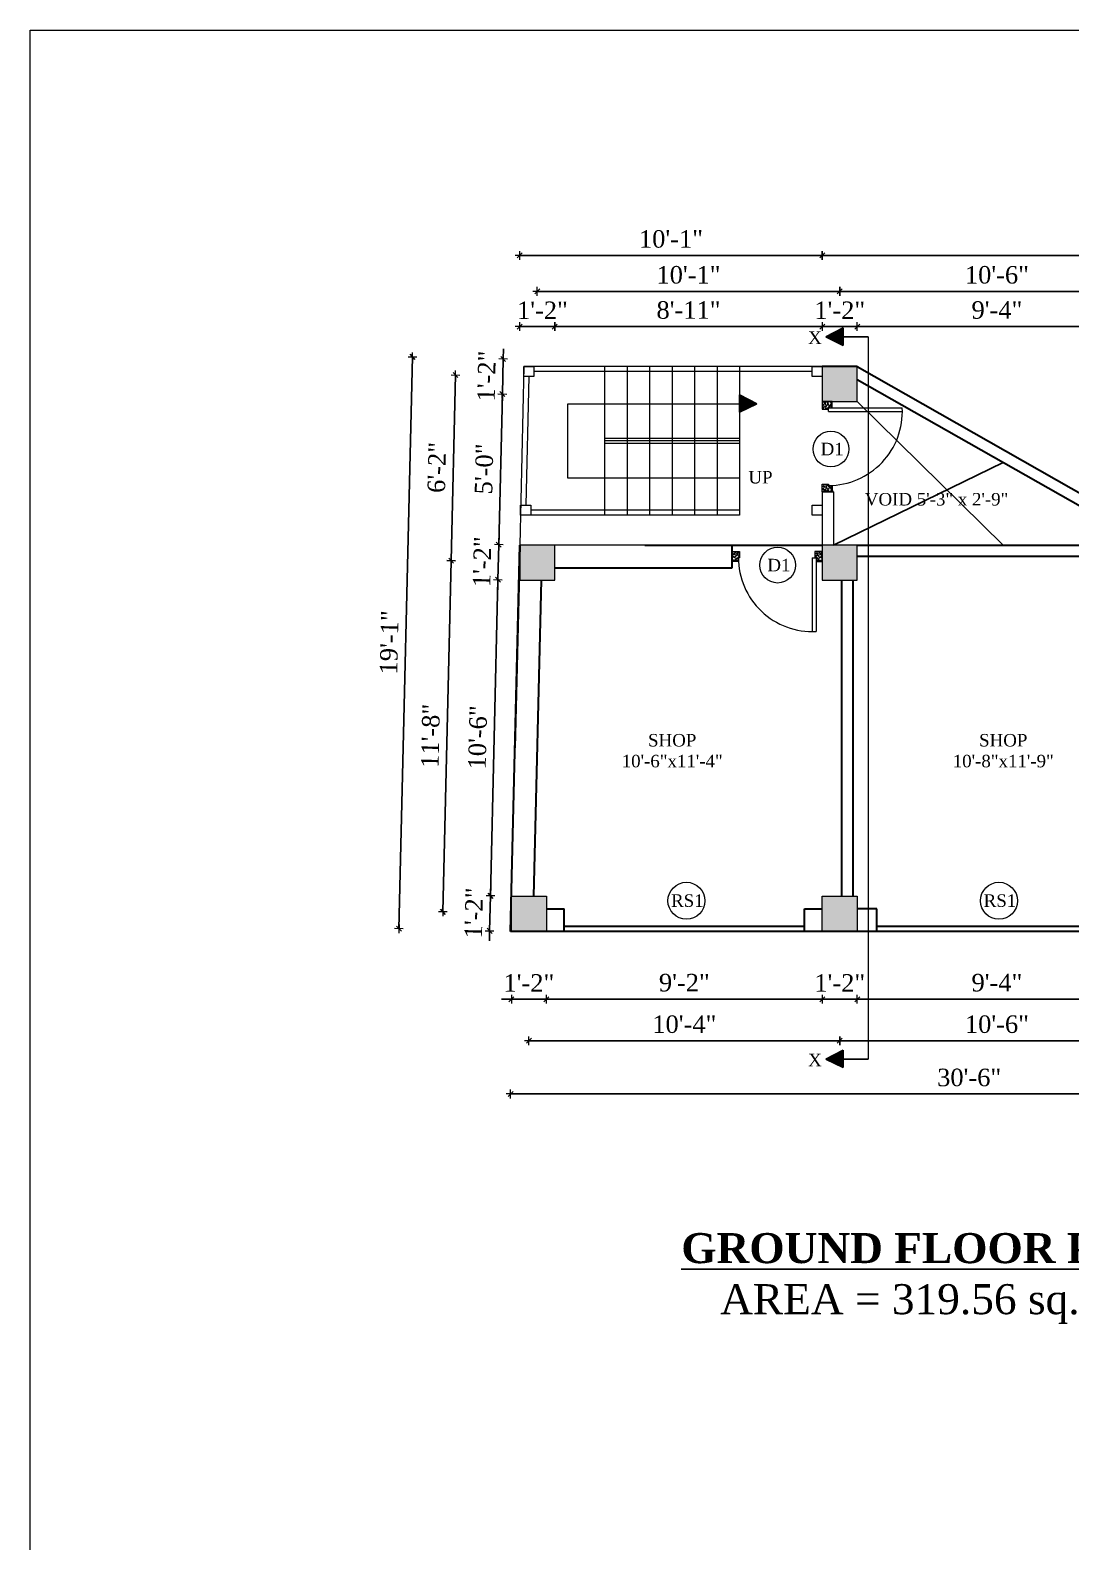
# Model space of a CAD drawing. Header units: inches. Extents: x 151827 to 158466, y -33102 to -26532.
# Drawn here: x 155381 to 155797, y -27136 to -26532 of the extents above; entities that cross this region are included whole.
import ezdxf

# ---------------------------------------------------------------- set-up
doc = ezdxf.new("R2010")
doc.units = ezdxf.units.IN
doc.header["$LTSCALE"] = 5
doc.header["$MEASUREMENT"] = 0
for name, color, linetype, lineweight in [('A-WALL', 7, 'Continuous', 9), ('Dimension', 7, 'Continuous', 18), ('DOOR', 62, 'Continuous', 0), ('ele1', 21, 'Continuous', 20)]:
    doc.layers.add(name, color=color, linetype=linetype, lineweight=lineweight)
doc.layers.add('dim line', color=7, linetype='Continuous', lineweight=15, true_color=0xfab2b2)
doc.layers.add('TEXT', color=6, linetype='Continuous')
doc.layers.add('WALL', color=7, linetype='Continuous')
doc.styles.add('ordinary', font='times.ttf')
doc.dimstyles.new('Copy of 96', dxfattribs={"dimtxt": 7, "dimasz": 4, "dimexe": 0.5, "dimexo": 0.5, "dimgap": 3, "dimtad": 1, "dimdec": 1, "dimzin": 11, "dimdsep": 46, "dimlunit": 4, "dimtxsty": 'ordinary', "dimblk": 'OBLIQUE', "dimcen": 0.09, "dimse1": 1, "dimse2": 1, "dimclrt": 6, "dimazin": 0, "dimtfac": 1, "dimtdec": 1, "dimtix": 1, "dimtmove": 2, "dimatfit": 3, "dimldrblk": 'leader', "dimfxl": 0.5, "dimfxlon": 1, "dimtolj": 1, "dimtzin": 0, "dimarcsym": 0})

# ---------------------------------------------------------------- blocks, each defined once
blk = doc.blocks.new('A$C27B36B59')
at = {"layer": 'DOOR'}
for p, q in [((0, 4), (0, 0)), ((2.5, 4), (0, 4)), ((0, 0), (3, 0)), ((2.5, 2.5), (2.5, 4)), ((3, 2.5), (2.5, 2.5)), ((3, 0), (3, 2.5))]:
    blk.add_line(p, q, dxfattribs=at)
for centre, radius, start, end in [((-1.4, -0.54), 4.75, 22.14107, 72.83803), ((1.34, 2.09), 1.64, 45.13802, 144.89476), ((2.21, 0.3), 2.49, 83.31492, 152.65798), ((0.13, 0.37), 2.05, 349.48753, 93.68048), ((1.96, -0.47), 2.01, 58.74475, 166.49498), ((-0.06, 0.32), 1.13, 343.54197, 86.94698), ((2.08, -0.4), 1.17, 38.28162, 160.15192)]:
    blk.add_arc(centre, radius, start, end, dxfattribs=at)
blk = doc.blocks.new('D2')
at = {"layer": 'DOOR'}
for p, q in [((74473.95, 24047.59), (74473.95, 24018.09)), ((74473.95, 24047.59), (74475.45, 24047.59)), ((74475.45, 24047.59), (74475.45, 24018.13))]:
    blk.add_line(p, q, dxfattribs=at)
blk.add_arc((74473.95, 24047.59), 29.5, 180, 272.9146, dxfattribs=at)
at = {"layer": 'DOOR', "xscale": -1, "rotation": 180}
blk.add_blockref('A$C27B36B59', (74441.95, 24050.09), dxfattribs=at)
at = {"layer": 'DOOR', "rotation": 180}
blk.add_blockref('A$C27B36B59', (74477.95, 24050.09), dxfattribs=at)
blk = doc.blocks.new('oblique')
at = {"color": 0, "lineweight": -2}
blk.add_line((0.25, 0.25), (-0.25, -0.25), dxfattribs=at)
at = {"layer": 'dim line', "lineweight": 9}
for p, q in [((-0.4375, 0), (0.4375, 0)), ((0, 0.4375), (0, -0.4375))]:
    blk.add_line(p, q, dxfattribs=at)
blk = doc.blocks.new('*D1017')
at = {"layer": 'A-WALL', "color": 0, "lineweight": -2, "ltscale": 50, "transparency": 16777216}
for p, q in [((155573.17, -26918.9), (155569.17, -26918.9)), ((155573.17, -26918.9), (155587.17, -26918.9)), ((155587.17, -26918.9), (155591.17, -26918.9))]:
    blk.add_line(p, q, dxfattribs=at)
at = {"layer": 'Defpoints', "color": 0, "ltscale": 50, "transparency": 16777216}
for p in [(155573.17, -26891.8), (155587.17, -26891.8), (155587.17, -26918.9)]:
    blk.add_point(p, dxfattribs=at)
at = {"layer": 'A-WALL', "color": 0, "lineweight": -2, "ltscale": 50, "transparency": 16777216, "xscale": 4, "yscale": 4, "zscale": 4}
blk.add_blockref('oblique', (155573.17, -26918.9), dxfattribs=at)
at = {"layer": 'A-WALL', "color": 0, "lineweight": -2, "ltscale": 50, "transparency": 16777216, "xscale": 4, "yscale": 4, "zscale": 4, "rotation": 180}
blk.add_blockref('oblique', (155587.17, -26918.9), dxfattribs=at)
at = {"layer": 'A-WALL', "color": 6, "ltscale": 50, "transparency": 16777216, "insert": (155580.17, -26912.4), "char_height": 7, "attachment_point": 5, "style": 'ordinary'}
blk.add_mtext('\\A1;1\'-2"', dxfattribs=at)
blk = doc.blocks.new('_OBLIQUE')
at = {"color": 0, "linetype": 'ByBlock'}
blk.add_line((-0.5, -0.5), (0.5, 0.5), dxfattribs=at)
blk = doc.blocks.new('leader')
at = {"layer": 'Dimension'}
for p, q in [((0, -4.33), (0, 4.33)), ((-4.42, 0), (4.42, 0))]:
    blk.add_line(p, q, dxfattribs=at)
blk = doc.blocks.new('*D1018')
at = {"layer": 'A-WALL', "color": 0, "lineweight": -2, "ltscale": 5, "transparency": 16777216}
blk.add_line((155587.17, -26918.9), (155697.38, -26918.9), dxfattribs=at)
at = {"layer": 'Defpoints', "color": 0, "ltscale": 5, "transparency": 16777216}
for p in [(155587.17, -26891.8), (155697.38, -26891.8), (155697.38, -26918.9)]:
    blk.add_point(p, dxfattribs=at)
at = {"layer": 'A-WALL', "color": 0, "lineweight": -2, "ltscale": 5, "transparency": 16777216, "xscale": 4, "yscale": 4, "zscale": 4, "rotation": 180}
blk.add_blockref('oblique', (155587.17, -26918.9), dxfattribs=at)
at = {"layer": 'A-WALL', "color": 0, "lineweight": -2, "ltscale": 5, "transparency": 16777216, "xscale": 4, "yscale": 4, "zscale": 4}
blk.add_blockref('oblique', (155697.38, -26918.9), dxfattribs=at)
at = {"layer": 'A-WALL', "color": 6, "ltscale": 5, "transparency": 16777216, "insert": (155642.28, -26912.33), "char_height": 7, "attachment_point": 5, "style": 'ordinary'}
blk.add_mtext('\\A1;9\'-2"', dxfattribs=at)
blk = doc.blocks.new('*D1019')
at = {"layer": 'A-WALL', "color": 0, "lineweight": -2, "ltscale": 5, "transparency": 16777216}
for p, q in [((155697.38, -26918.9), (155693.38, -26918.9)), ((155697.38, -26918.9), (155711.38, -26918.9)), ((155711.38, -26918.9), (155715.38, -26918.9))]:
    blk.add_line(p, q, dxfattribs=at)
at = {"layer": 'Defpoints', "color": 0, "ltscale": 5, "transparency": 16777216}
for p in [(155697.38, -26891.8), (155711.38, -26891.8), (155711.38, -26918.9)]:
    blk.add_point(p, dxfattribs=at)
at = {"layer": 'A-WALL', "color": 0, "lineweight": -2, "ltscale": 5, "transparency": 16777216, "xscale": 4, "yscale": 4, "zscale": 4}
blk.add_blockref('oblique', (155697.38, -26918.9), dxfattribs=at)
at = {"layer": 'A-WALL', "color": 0, "lineweight": -2, "ltscale": 5, "transparency": 16777216, "xscale": 4, "yscale": 4, "zscale": 4, "rotation": 180}
blk.add_blockref('oblique', (155711.38, -26918.9), dxfattribs=at)
at = {"layer": 'A-WALL', "color": 6, "ltscale": 5, "transparency": 16777216, "insert": (155704.38, -26912.4), "char_height": 7, "attachment_point": 5, "style": 'ordinary'}
blk.add_mtext('\\A1;1\'-2"', dxfattribs=at)
blk = doc.blocks.new('*D1020')
at = {"layer": 'A-WALL', "color": 0, "lineweight": -2, "ltscale": 5, "transparency": 16777216}
blk.add_line((155711.38, -26918.9), (155822.95, -26918.9), dxfattribs=at)
at = {"layer": 'Defpoints', "color": 0, "ltscale": 5, "transparency": 16777216}
for p in [(155711.38, -26891.8), (155822.95, -26891.8), (155822.95, -26918.9)]:
    blk.add_point(p, dxfattribs=at)
at = {"layer": 'A-WALL', "color": 0, "lineweight": -2, "ltscale": 5, "transparency": 16777216, "xscale": 4, "yscale": 4, "zscale": 4, "rotation": 180}
blk.add_blockref('oblique', (155711.38, -26918.9), dxfattribs=at)
at = {"layer": 'A-WALL', "color": 0, "lineweight": -2, "ltscale": 5, "transparency": 16777216, "xscale": 4, "yscale": 4, "zscale": 4}
blk.add_blockref('oblique', (155822.95, -26918.9), dxfattribs=at)
at = {"layer": 'A-WALL', "color": 6, "ltscale": 5, "transparency": 16777216, "insert": (155767.17, -26912.33), "char_height": 7, "attachment_point": 5, "style": 'ordinary'}
blk.add_mtext('\\A1;9\'-4"', dxfattribs=at)
blk = doc.blocks.new('*D1024')
at = {"layer": 'A-WALL', "color": 0, "lineweight": -2, "ltscale": 5, "transparency": 16777216}
blk.add_line((155580.17, -26935.49), (155704.38, -26935.49), dxfattribs=at)
at = {"layer": 'Defpoints', "color": 0, "ltscale": 5, "transparency": 16777216}
for p in [(155580.17, -26884.8), (155704.38, -26884.8), (155704.38, -26935.49)]:
    blk.add_point(p, dxfattribs=at)
at = {"layer": 'A-WALL', "color": 0, "lineweight": -2, "ltscale": 5, "transparency": 16777216, "xscale": 4, "yscale": 4, "zscale": 4, "rotation": 180}
blk.add_blockref('oblique', (155580.17, -26935.49), dxfattribs=at)
at = {"layer": 'A-WALL', "color": 0, "lineweight": -2, "ltscale": 5, "transparency": 16777216, "xscale": 4, "yscale": 4, "zscale": 4}
blk.add_blockref('oblique', (155704.38, -26935.49), dxfattribs=at)
at = {"layer": 'A-WALL', "color": 6, "ltscale": 5, "transparency": 16777216, "insert": (155642.28, -26928.93), "char_height": 7, "attachment_point": 5, "style": 'ordinary'}
blk.add_mtext('\\A1;10\'-4"', dxfattribs=at)
blk = doc.blocks.new('*D944')
at = {"layer": 'A-WALL', "color": 0, "lineweight": -2, "ltscale": 5, "transparency": 16777216}
blk.add_line((155704.38, -26935.49), (155829.95, -26935.49), dxfattribs=at)
at = {"layer": 'Defpoints', "color": 0, "ltscale": 5, "transparency": 16777216}
for p in [(155704.38, -26884.8), (155829.95, -26884.8), (155829.95, -26935.49)]:
    blk.add_point(p, dxfattribs=at)
at = {"layer": 'A-WALL', "color": 0, "lineweight": -2, "ltscale": 5, "transparency": 16777216, "xscale": 4, "yscale": 4, "zscale": 4, "rotation": 180}
blk.add_blockref('oblique', (155704.38, -26935.49), dxfattribs=at)
at = {"layer": 'A-WALL', "color": 0, "lineweight": -2, "ltscale": 5, "transparency": 16777216, "xscale": 4, "yscale": 4, "zscale": 4}
blk.add_blockref('oblique', (155829.95, -26935.49), dxfattribs=at)
at = {"layer": 'A-WALL', "color": 6, "ltscale": 5, "transparency": 16777216, "insert": (155767.17, -26928.93), "char_height": 7, "attachment_point": 5, "style": 'ordinary'}
blk.add_mtext('\\A1;10\'-6"', dxfattribs=at)
blk = doc.blocks.new('*D1027')
at = {"layer": 'A-WALL', "color": 0, "lineweight": -2, "ltscale": 5, "transparency": 16777216}
blk.add_line((155939.31, -26956.77), (155572.84, -26956.77), dxfattribs=at)
at = {"layer": 'Defpoints', "color": 0, "ltscale": 5, "transparency": 16777216}
for p in [(155572.84, -26891.8), (155939.31, -26891.8), (155572.84, -26956.77)]:
    blk.add_point(p, dxfattribs=at)
at = {"layer": 'A-WALL', "color": 0, "lineweight": -2, "ltscale": 5, "transparency": 16777216, "xscale": 4, "yscale": 4, "zscale": 4, "rotation": 180}
blk.add_blockref('oblique', (155572.84, -26956.77), dxfattribs=at)
at = {"layer": 'A-WALL', "color": 0, "lineweight": -2, "ltscale": 5, "transparency": 16777216, "xscale": 4, "yscale": 4, "zscale": 4}
blk.add_blockref('oblique', (155939.31, -26956.77), dxfattribs=at)
at = {"layer": 'A-WALL', "color": 6, "ltscale": 5, "transparency": 16777216, "insert": (155756.08, -26950.21), "char_height": 7, "attachment_point": 5, "style": 'ordinary'}
blk.add_mtext('\\A1;30\'-6"', dxfattribs=at)
blk = doc.blocks.new('*D1033')
at = {"layer": 'A-WALL', "color": 0, "lineweight": -2, "ltscale": 5, "transparency": 16777216}
blk.add_line((156001.83, -26737.52), (156001.83, -26680.14), dxfattribs=at)
at = {"layer": 'Defpoints', "color": 0, "ltscale": 5, "transparency": 16777216}
for p in [(155711.38, -26680.14), (156001.83, -26680.14), (155836.95, -26737.52)]:
    blk.add_point(p, dxfattribs=at)
at = {"layer": 'A-WALL', "color": 0, "lineweight": -2, "ltscale": 5, "transparency": 16777216, "xscale": 4, "yscale": 4, "zscale": 4}
for p, rotation in [((156001.83, -26680.14), 90), ((156001.83, -26737.52), 270)]:
    blk.add_blockref('oblique', p, dxfattribs=dict(at, rotation=rotation))
at = {"layer": 'A-WALL', "color": 6, "ltscale": 5, "transparency": 16777216, "insert": (155995.26, -26708.83), "char_height": 7, "attachment_point": 5, "rotation": 90, "style": 'ordinary'}
blk.add_mtext('\\A1;4\'-9"', dxfattribs=at)
blk = doc.blocks.new('*D1034')
at = {"layer": 'A-WALL', "color": 0, "lineweight": -2, "ltscale": 5, "transparency": 16777216}
for p, q in [((156001.83, -26666.14), (156001.83, -26662.14)), ((156001.83, -26680.14), (156001.83, -26666.14)), ((156001.83, -26680.14), (156001.83, -26684.14))]:
    blk.add_line(p, q, dxfattribs=at)
at = {"layer": 'Defpoints', "color": 0, "ltscale": 5, "transparency": 16777216}
for p in [(155711.38, -26666.14), (156001.83, -26666.14), (155711.38, -26680.14)]:
    blk.add_point(p, dxfattribs=at)
at = {"layer": 'A-WALL', "color": 0, "lineweight": -2, "ltscale": 5, "transparency": 16777216, "xscale": 4, "yscale": 4, "zscale": 4}
for p, rotation in [((156001.83, -26666.14), 270), ((156001.83, -26680.14), 90)]:
    blk.add_blockref('oblique', p, dxfattribs=dict(at, rotation=rotation))
at = {"layer": 'A-WALL', "color": 6, "ltscale": 5, "transparency": 16777216, "insert": (155995.33, -26673.14), "char_height": 7, "attachment_point": 5, "rotation": 90, "style": 'ordinary'}
blk.add_mtext('\\A1;1\'-2"', dxfattribs=at)
blk = doc.blocks.new('*D1036')
at = {"layer": 'A-WALL', "color": 0, "lineweight": -2, "ltscale": 5, "transparency": 16777216}
blk.add_line((156016.78, -26744.52), (156016.78, -26673.14), dxfattribs=at)
at = {"layer": 'Defpoints', "color": 0, "ltscale": 5, "transparency": 16777216}
for p in [(155704.38, -26673.14), (156016.78, -26673.14), (155829.95, -26744.52)]:
    blk.add_point(p, dxfattribs=at)
at = {"layer": 'A-WALL', "color": 0, "lineweight": -2, "ltscale": 5, "transparency": 16777216, "xscale": 4, "yscale": 4, "zscale": 4}
for p, rotation in [((156016.78, -26673.14), 90), ((156016.78, -26744.52), 270)]:
    blk.add_blockref('oblique', p, dxfattribs=dict(at, rotation=rotation))
at = {"layer": 'A-WALL', "color": 6, "ltscale": 5, "transparency": 16777216, "insert": (156010.22, -26708.83), "char_height": 7, "attachment_point": 5, "rotation": 90, "style": 'ordinary'}
blk.add_mtext('\\A1;5\'-11"', dxfattribs=at)
blk = doc.blocks.new('*D1037')
at = {"layer": 'A-WALL', "color": 0, "lineweight": -2, "ltscale": 50, "transparency": 16777216}
blk.add_line((155576.5, -26650.16), (155590.5, -26650.16), dxfattribs=at)
at = {"layer": 'Defpoints', "color": 0, "ltscale": 50, "transparency": 16777216}
for p in [(155590.5, -26650.16), (155576.5, -26737.52), (155590.5, -26737.52)]:
    blk.add_point(p, dxfattribs=at)
at = {"layer": 'A-WALL', "color": 0, "lineweight": -2, "ltscale": 50, "transparency": 16777216, "xscale": 4, "yscale": 4, "zscale": 4, "rotation": 180}
blk.add_blockref('oblique', (155576.5, -26650.16), dxfattribs=at)
at = {"layer": 'A-WALL', "color": 0, "lineweight": -2, "ltscale": 50, "transparency": 16777216, "xscale": 4, "yscale": 4, "zscale": 4}
blk.add_blockref('oblique', (155590.5, -26650.16), dxfattribs=at)
at = {"layer": 'A-WALL', "color": 6, "ltscale": 50, "transparency": 16777216, "insert": (155585.58, -26643.66), "char_height": 7, "attachment_point": 5, "style": 'ordinary'}
blk.add_mtext('\\A1;1\'-2"', dxfattribs=at)
blk = doc.blocks.new('*D1038')
at = {"layer": 'A-WALL', "color": 0, "lineweight": -2, "ltscale": 5, "transparency": 16777216}
blk.add_line((155590.5, -26650.16), (155697.38, -26650.16), dxfattribs=at)
at = {"layer": 'Defpoints', "color": 0, "ltscale": 5, "transparency": 16777216}
for p in [(155697.38, -26650.16), (155697.38, -26666.14), (155590.5, -26737.52)]:
    blk.add_point(p, dxfattribs=at)
at = {"layer": 'A-WALL', "color": 0, "lineweight": -2, "ltscale": 5, "transparency": 16777216, "xscale": 4, "yscale": 4, "zscale": 4, "rotation": 180}
blk.add_blockref('oblique', (155590.5, -26650.16), dxfattribs=at)
at = {"layer": 'A-WALL', "color": 0, "lineweight": -2, "ltscale": 5, "transparency": 16777216, "xscale": 4, "yscale": 4, "zscale": 4}
blk.add_blockref('oblique', (155697.38, -26650.16), dxfattribs=at)
at = {"layer": 'A-WALL', "color": 6, "ltscale": 5, "transparency": 16777216, "insert": (155643.94, -26643.6), "char_height": 7, "attachment_point": 5, "style": 'ordinary'}
blk.add_mtext('\\A1;8\'-11"', dxfattribs=at)
blk = doc.blocks.new('*D1039')
at = {"layer": 'A-WALL', "color": 0, "lineweight": -2, "ltscale": 5, "transparency": 16777216}
for p, q in [((155697.38, -26650.16), (155693.38, -26650.16)), ((155697.38, -26650.16), (155711.38, -26650.16)), ((155711.38, -26650.16), (155715.38, -26650.16))]:
    blk.add_line(p, q, dxfattribs=at)
at = {"layer": 'Defpoints', "color": 0, "ltscale": 5, "transparency": 16777216}
for p in [(155711.38, -26650.16), (155697.38, -26666.14), (155711.38, -26666.14)]:
    blk.add_point(p, dxfattribs=at)
at = {"layer": 'A-WALL', "color": 0, "lineweight": -2, "ltscale": 5, "transparency": 16777216, "xscale": 4, "yscale": 4, "zscale": 4}
blk.add_blockref('oblique', (155697.38, -26650.16), dxfattribs=at)
at = {"layer": 'A-WALL', "color": 0, "lineweight": -2, "ltscale": 5, "transparency": 16777216, "xscale": 4, "yscale": 4, "zscale": 4, "rotation": 180}
blk.add_blockref('oblique', (155711.38, -26650.16), dxfattribs=at)
at = {"layer": 'A-WALL', "color": 6, "ltscale": 5, "transparency": 16777216, "insert": (155704.38, -26643.66), "char_height": 7, "attachment_point": 5, "style": 'ordinary'}
blk.add_mtext('\\A1;1\'-2"', dxfattribs=at)
blk = doc.blocks.new('*D1040')
at = {"layer": 'A-WALL', "color": 0, "lineweight": -2, "ltscale": 5, "transparency": 16777216}
blk.add_line((155711.38, -26650.16), (155822.95, -26650.16), dxfattribs=at)
at = {"layer": 'Defpoints', "color": 0, "ltscale": 5, "transparency": 16777216}
for p in [(155822.95, -26650.16), (155711.38, -26666.14), (155822.95, -26737.52)]:
    blk.add_point(p, dxfattribs=at)
at = {"layer": 'A-WALL', "color": 0, "lineweight": -2, "ltscale": 5, "transparency": 16777216, "xscale": 4, "yscale": 4, "zscale": 4, "rotation": 180}
blk.add_blockref('oblique', (155711.38, -26650.16), dxfattribs=at)
at = {"layer": 'A-WALL', "color": 0, "lineweight": -2, "ltscale": 5, "transparency": 16777216, "xscale": 4, "yscale": 4, "zscale": 4}
blk.add_blockref('oblique', (155822.95, -26650.16), dxfattribs=at)
at = {"layer": 'A-WALL', "color": 6, "ltscale": 5, "transparency": 16777216, "insert": (155767.17, -26643.59), "char_height": 7, "attachment_point": 5, "style": 'ordinary'}
blk.add_mtext('\\A1;9\'-4"', dxfattribs=at)
blk = doc.blocks.new('*D1044')
at = {"layer": 'A-WALL', "color": 0, "lineweight": -2, "ltscale": 5, "transparency": 16777216}
blk.add_line((155583.5, -26636.1), (155704.38, -26636.1), dxfattribs=at)
at = {"layer": 'Defpoints', "color": 0, "ltscale": 5, "transparency": 16777216}
for p in [(155704.38, -26636.1), (155583.5, -26744.52), (155704.38, -26744.52)]:
    blk.add_point(p, dxfattribs=at)
at = {"layer": 'A-WALL', "color": 0, "lineweight": -2, "ltscale": 5, "transparency": 16777216, "xscale": 4, "yscale": 4, "zscale": 4, "rotation": 180}
blk.add_blockref('oblique', (155583.5, -26636.1), dxfattribs=at)
at = {"layer": 'A-WALL', "color": 0, "lineweight": -2, "ltscale": 5, "transparency": 16777216, "xscale": 4, "yscale": 4, "zscale": 4}
blk.add_blockref('oblique', (155704.38, -26636.1), dxfattribs=at)
at = {"layer": 'A-WALL', "color": 6, "ltscale": 5, "transparency": 16777216, "insert": (155643.94, -26629.54), "char_height": 7, "attachment_point": 5, "style": 'ordinary'}
blk.add_mtext('\\A1;10\'-1"', dxfattribs=at)
blk = doc.blocks.new('*D1045')
at = {"layer": 'A-WALL', "color": 0, "lineweight": -2, "ltscale": 5, "transparency": 16777216}
blk.add_line((155704.38, -26636.1), (155829.95, -26636.1), dxfattribs=at)
at = {"layer": 'Defpoints', "color": 0, "ltscale": 5, "transparency": 16777216}
for p in [(155829.95, -26636.1), (155704.38, -26744.52), (155829.95, -26744.52)]:
    blk.add_point(p, dxfattribs=at)
at = {"layer": 'A-WALL', "color": 0, "lineweight": -2, "ltscale": 5, "transparency": 16777216, "xscale": 4, "yscale": 4, "zscale": 4, "rotation": 180}
blk.add_blockref('oblique', (155704.38, -26636.1), dxfattribs=at)
at = {"layer": 'A-WALL', "color": 0, "lineweight": -2, "ltscale": 5, "transparency": 16777216, "xscale": 4, "yscale": 4, "zscale": 4}
blk.add_blockref('oblique', (155829.95, -26636.1), dxfattribs=at)
at = {"layer": 'A-WALL', "color": 6, "ltscale": 5, "transparency": 16777216, "insert": (155767.17, -26629.54), "char_height": 7, "attachment_point": 5, "style": 'ordinary'}
blk.add_mtext('\\A1;10\'-6"', dxfattribs=at)
blk = doc.blocks.new('*D1046')
at = {"layer": 'A-WALL', "color": 0, "lineweight": -2, "ltscale": 5, "transparency": 16777216}
blk.add_line((155576.5, -26621.76), (155697.38, -26621.76), dxfattribs=at)
at = {"layer": 'Defpoints', "color": 0, "ltscale": 5, "transparency": 16777216}
for p in [(155697.38, -26621.76), (155697.38, -26666.14), (155576.5, -26737.52)]:
    blk.add_point(p, dxfattribs=at)
at = {"layer": 'A-WALL', "color": 0, "lineweight": -2, "ltscale": 5, "transparency": 16777216, "xscale": 4, "yscale": 4, "zscale": 4, "rotation": 180}
blk.add_blockref('oblique', (155576.5, -26621.76), dxfattribs=at)
at = {"layer": 'A-WALL', "color": 0, "lineweight": -2, "ltscale": 5, "transparency": 16777216, "xscale": 4, "yscale": 4, "zscale": 4}
blk.add_blockref('oblique', (155697.38, -26621.76), dxfattribs=at)
at = {"layer": 'A-WALL', "color": 6, "ltscale": 5, "transparency": 16777216, "insert": (155636.94, -26615.2), "char_height": 7, "attachment_point": 5, "style": 'ordinary'}
blk.add_mtext('\\A1;10\'-1"', dxfattribs=at)
blk = doc.blocks.new('*D948')
at = {"layer": 'A-WALL', "color": 0, "lineweight": -2, "ltscale": 5, "transparency": 16777216}
blk.add_line((155697.38, -26621.76), (155985.2, -26621.76), dxfattribs=at)
at = {"layer": 'Defpoints', "color": 0, "ltscale": 5, "transparency": 16777216}
for p in [(155985.2, -26621.76), (155697.38, -26666.14), (155985.2, -26821.8)]:
    blk.add_point(p, dxfattribs=at)
at = {"layer": 'A-WALL', "color": 0, "lineweight": -2, "ltscale": 5, "transparency": 16777216, "xscale": 4, "yscale": 4, "zscale": 4, "rotation": 180}
blk.add_blockref('oblique', (155697.38, -26621.76), dxfattribs=at)
at = {"layer": 'A-WALL', "color": 0, "lineweight": -2, "ltscale": 5, "transparency": 16777216, "xscale": 4, "yscale": 4, "zscale": 4}
blk.add_blockref('oblique', (155985.2, -26621.76), dxfattribs=at)
at = {"layer": 'A-WALL', "color": 6, "ltscale": 5, "transparency": 16777216, "insert": (155841.29, -26615.2), "char_height": 7, "attachment_point": 5, "style": 'ordinary'}
blk.add_mtext('\\A1;24\'-0"', dxfattribs=at)
blk = doc.blocks.new('*D950')
at = {"layer": 'A-WALL', "color": 0, "lineweight": -2, "ltscale": 5, "transparency": 16777216}
blk.add_line((156030.74, -26821.8), (156030.74, -26666.14), dxfattribs=at)
at = {"layer": 'Defpoints', "color": 0, "ltscale": 5, "transparency": 16777216}
for p in [(155711.38, -26666.14), (156030.74, -26666.14), (155985.2, -26821.8)]:
    blk.add_point(p, dxfattribs=at)
at = {"layer": 'A-WALL', "color": 0, "lineweight": -2, "ltscale": 5, "transparency": 16777216, "xscale": 4, "yscale": 4, "zscale": 4}
for p, rotation in [((156030.74, -26666.14), 90), ((156030.74, -26821.8), 270)]:
    blk.add_blockref('oblique', p, dxfattribs=dict(at, rotation=rotation))
at = {"layer": 'A-WALL', "color": 6, "ltscale": 5, "transparency": 16777216, "insert": (156024.18, -26743.97), "char_height": 7, "attachment_point": 5, "rotation": 90, "style": 'ordinary'}
blk.add_mtext('\\A1;13\'-0"', dxfattribs=at)
blk = doc.blocks.new('*D953')
at = {"layer": 'A-WALL', "color": 0, "lineweight": -2, "ltscale": 50, "transparency": 16777216}
for p, q in [((155564.47, -26891.61), (155564.81, -26877.61)), ((155564.81, -26877.61), (155564.9, -26873.61)), ((155564.47, -26891.61), (155564.38, -26895.6))]:
    blk.add_line(p, q, dxfattribs=at)
at = {"layer": 'Defpoints', "color": 0, "ltscale": 50, "transparency": 16777216}
for p in [(155564.81, -26877.61), (155573.17, -26877.8), (155572.84, -26891.8)]:
    blk.add_point(p, dxfattribs=at)
at = {"layer": 'A-WALL', "color": 0, "lineweight": -2, "ltscale": 50, "transparency": 16777216, "xscale": 4, "yscale": 4, "zscale": 4}
for p, rotation in [((155564.81, -26877.61), 268.6423816929436), ((155564.47, -26891.61), 88.64238169294363)]:
    blk.add_blockref('oblique', p, dxfattribs=dict(at, rotation=rotation))
at = {"layer": 'A-WALL', "color": 6, "ltscale": 50, "transparency": 16777216, "insert": (155558.14, -26884.45), "char_height": 7, "attachment_point": 5, "rotation": 88.64238, "style": 'ordinary'}
blk.add_mtext('\\A1;1\'-2"', dxfattribs=at)
blk = doc.blocks.new('*D954')
at = {"layer": 'A-WALL', "color": 0, "lineweight": -2, "ltscale": 5, "transparency": 16777216}
blk.add_line((155564.81, -26877.61), (155567.8, -26751.32), dxfattribs=at)
at = {"layer": 'Defpoints', "color": 0, "ltscale": 5, "transparency": 16777216}
for p in [(155567.8, -26751.32), (155576.5, -26751.52), (155573.17, -26877.8)]:
    blk.add_point(p, dxfattribs=at)
at = {"layer": 'A-WALL', "color": 0, "lineweight": -2, "ltscale": 5, "transparency": 16777216, "xscale": 4, "yscale": 4, "zscale": 4}
for p, rotation in [((155567.8, -26751.32), 88.64238169298221), ((155564.81, -26877.61), 268.6423816929822)]:
    blk.add_blockref('oblique', p, dxfattribs=dict(at, rotation=rotation))
at = {"layer": 'A-WALL', "color": 6, "ltscale": 5, "transparency": 16777216, "insert": (155559.74, -26814.31), "char_height": 7, "attachment_point": 5, "rotation": 88.64238, "style": 'ordinary'}
blk.add_mtext('\\A1;10\'-6"', dxfattribs=at)
blk = doc.blocks.new('*D955')
at = {"layer": 'A-WALL', "color": 0, "lineweight": -2, "ltscale": 5, "transparency": 16777216}
for p, q in [((155568.13, -26737.32), (155568.23, -26733.32)), ((155567.8, -26751.32), (155568.13, -26737.32)), ((155567.8, -26751.32), (155567.7, -26755.31))]:
    blk.add_line(p, q, dxfattribs=at)
at = {"layer": 'Defpoints', "color": 0, "ltscale": 5, "transparency": 16777216}
for p in [(155568.13, -26737.32), (155576.5, -26737.52), (155576.5, -26751.52)]:
    blk.add_point(p, dxfattribs=at)
at = {"layer": 'A-WALL', "color": 0, "lineweight": -2, "ltscale": 5, "transparency": 16777216, "xscale": 4, "yscale": 4, "zscale": 4}
for p, rotation in [((155568.13, -26737.32), 268.6423816929822), ((155567.8, -26751.32), 88.64238169298224)]:
    blk.add_blockref('oblique', p, dxfattribs=dict(at, rotation=rotation))
at = {"layer": 'A-WALL', "color": 6, "ltscale": 5, "transparency": 16777216, "insert": (155561.47, -26744.17), "char_height": 7, "attachment_point": 5, "rotation": 88.64238, "style": 'ordinary'}
blk.add_mtext('\\A1;1\'-2"', dxfattribs=at)
blk = doc.blocks.new('*D956')
at = {"layer": 'A-WALL', "color": 0, "lineweight": -2, "ltscale": 5, "transparency": 16777216}
blk.add_line((155545.77, -26883.99), (155549.1, -26743.71), dxfattribs=at)
at = {"layer": 'Defpoints', "color": 0, "ltscale": 5, "transparency": 16777216}
for p in [(155549.1, -26743.71), (155583.5, -26744.52), (155580.17, -26884.8)]:
    blk.add_point(p, dxfattribs=at)
at = {"layer": 'A-WALL', "color": 0, "lineweight": -2, "ltscale": 5, "transparency": 16777216, "xscale": 4, "yscale": 4, "zscale": 4}
for p, rotation in [((155549.1, -26743.71), 88.64238169299772), ((155545.77, -26883.99), 268.6423816929977)]:
    blk.add_blockref('oblique', p, dxfattribs=dict(at, rotation=rotation))
at = {"layer": 'A-WALL', "color": 6, "ltscale": 5, "transparency": 16777216, "insert": (155540.88, -26813.69), "char_height": 7, "attachment_point": 5, "rotation": 88.64238, "style": 'ordinary'}
blk.add_mtext('\\A1;11\'-8"', dxfattribs=at)
blk = doc.blocks.new('*D957')
at = {"layer": 'A-WALL', "color": 0, "lineweight": -2, "ltscale": 5, "transparency": 16777216}
blk.add_line((155549.1, -26743.71), (155550.86, -26669.5), dxfattribs=at)
at = {"layer": 'Defpoints', "color": 0, "ltscale": 5, "transparency": 16777216}
for p in [(155550.86, -26669.5), (155704.38, -26673.14), (155583.5, -26744.52)]:
    blk.add_point(p, dxfattribs=at)
at = {"layer": 'A-WALL', "color": 0, "lineweight": -2, "ltscale": 5, "transparency": 16777216, "xscale": 4, "yscale": 4, "zscale": 4}
for p, rotation in [((155550.86, -26669.5), 88.64238169298221), ((155549.1, -26743.71), 268.6423816929822)]:
    blk.add_blockref('oblique', p, dxfattribs=dict(at, rotation=rotation))
at = {"layer": 'A-WALL', "color": 6, "ltscale": 5, "transparency": 16777216, "insert": (155543.42, -26706.45), "char_height": 7, "attachment_point": 5, "rotation": 88.64238, "style": 'ordinary'}
blk.add_mtext('\\A1;6\'-2"', dxfattribs=at)
blk = doc.blocks.new('*D958')
at = {"layer": 'A-WALL', "color": 0, "lineweight": -2, "ltscale": 5, "transparency": 16777216}
blk.add_line((155528.24, -26890.75), (155533.66, -26662.26), dxfattribs=at)
at = {"layer": 'Defpoints', "color": 0, "ltscale": 5, "transparency": 16777216}
for p in [(155533.66, -26662.26), (155697.38, -26666.14), (155572.84, -26891.8)]:
    blk.add_point(p, dxfattribs=at)
at = {"layer": 'A-WALL', "color": 0, "lineweight": -2, "ltscale": 5, "transparency": 16777216, "xscale": 4, "yscale": 4, "zscale": 4}
for p, rotation in [((155533.66, -26662.26), 88.64238169298221), ((155528.24, -26890.75), 268.6423816929822)]:
    blk.add_blockref('oblique', p, dxfattribs=dict(at, rotation=rotation))
at = {"layer": 'A-WALL', "color": 6, "ltscale": 5, "transparency": 16777216, "insert": (155524.38, -26776.35), "char_height": 7, "attachment_point": 5, "rotation": 88.64238, "style": 'ordinary'}
blk.add_mtext('\\A1;19\'-1"', dxfattribs=at)
blk = doc.blocks.new('*D1047')
at = {"layer": 'A-WALL', "color": 0, "lineweight": -2, "ltscale": 5, "transparency": 16777216}
blk.add_line((155568.13, -26737.32), (155569.56, -26677.11), dxfattribs=at)
at = {"layer": 'Defpoints', "color": 0, "ltscale": 5, "transparency": 16777216}
for p in [(155569.56, -26677.11), (155697.38, -26680.14), (155576.5, -26737.52)]:
    blk.add_point(p, dxfattribs=at)
at = {"layer": 'A-WALL', "color": 0, "lineweight": -2, "ltscale": 5, "transparency": 16777216, "xscale": 4, "yscale": 4, "zscale": 4}
for p, rotation in [((155569.56, -26677.11), 88.64238169298221), ((155568.13, -26737.32), 268.6423816929822)]:
    blk.add_blockref('oblique', p, dxfattribs=dict(at, rotation=rotation))
at = {"layer": 'A-WALL', "color": 6, "ltscale": 5, "transparency": 16777216, "insert": (155562.29, -26707.06), "char_height": 7, "attachment_point": 5, "rotation": 88.64238, "style": 'ordinary'}
blk.add_mtext('\\A1;5\'-0"', dxfattribs=at)
blk = doc.blocks.new('*D1048')
at = {"layer": 'A-WALL', "color": 0, "lineweight": -2, "ltscale": 5, "transparency": 16777216}
for p, q in [((155569.89, -26663.12), (155569.98, -26659.12)), ((155569.56, -26677.11), (155569.89, -26663.12)), ((155569.56, -26677.11), (155569.46, -26681.11))]:
    blk.add_line(p, q, dxfattribs=at)
at = {"layer": 'Defpoints', "color": 0, "ltscale": 5, "transparency": 16777216}
for p in [(155569.89, -26663.12), (155697.38, -26666.14), (155697.38, -26680.14)]:
    blk.add_point(p, dxfattribs=at)
at = {"layer": 'A-WALL', "color": 0, "lineweight": -2, "ltscale": 5, "transparency": 16777216, "xscale": 4, "yscale": 4, "zscale": 4}
for p, rotation in [((155569.89, -26663.12), 268.6423816929822), ((155569.56, -26677.11), 88.64238169298224)]:
    blk.add_blockref('oblique', p, dxfattribs=dict(at, rotation=rotation))
at = {"layer": 'A-WALL', "color": 6, "ltscale": 5, "transparency": 16777216, "insert": (155563.23, -26669.96), "char_height": 7, "attachment_point": 5, "rotation": 88.64238, "style": 'ordinary'}
blk.add_mtext('\\A1;1\'-2"', dxfattribs=at)

msp = doc.modelspace()

# ---------------------------------------------------------------- hatches: boundary and pattern name
at = {"ltscale": 5}
for points in [[(155705.67, -26657.67), (155705.67, -26650.65), (155698.78, -26654.24)], [(155664.38, -26684.41), (155664.38, -26677.4), (155671.27, -26680.98)], [(155705.67, -26946.23), (155705.67, -26939.22), (155698.78, -26942.8)]]:
    msp.add_hatch(color=256, dxfattribs=at).paths.add_polyline_path(points)
at = {"layer": 'WALL', "linetype": 'ByBlock', "ltscale": 5, "true_color": 0xf8991e}
h = msp.add_hatch(color=30, dxfattribs=at)
h.dxf.hatch_style = 1
h.paths.add_polyline_path([(155711.38, -26666.14), (155697.38, -26666.14), (155697.38, -26680.14), (155711.38, -26680.14)])
h = msp.add_hatch(color=30, dxfattribs=at)
h.dxf.hatch_style = 1
h.paths.add_polyline_path([(155590.5, -26737.52), (155576.5, -26737.52), (155576.5, -26751.52), (155590.5, -26751.52)])
h = msp.add_hatch(color=30, dxfattribs=at)
h.dxf.hatch_style = 1
h.paths.add_polyline_path([(155711.38, -26737.52), (155697.38, -26737.52), (155697.38, -26751.52), (155711.38, -26751.52)])
h = msp.add_hatch(color=30, dxfattribs=at)
h.dxf.hatch_style = 1
h.paths.add_polyline_path([(155573.17, -26877.8), (155573.17, -26891.8), (155587.17, -26891.8), (155587.17, -26877.8)])
h = msp.add_hatch(color=30, dxfattribs=at)
h.dxf.hatch_style = 1
h.paths.add_polyline_path([(155697.38, -26877.8), (155697.38, -26891.8), (155711.38, -26891.8), (155711.38, -26877.8)])

# ---------------------------------------------------------------- linework, layer by layer
at = {"ltscale": 5}
for p, q in [((155705.67, -26650.65, -72.71), (155698.78, -26654.24, -72.71)), ((155698.78, -26654.24, -72.71), (155705.67, -26657.67, -72.71)), ((155705.67, -26657.67, -72.71), (155705.67, -26650.65, -72.71)), ((155715.77, -26654.24, -72.71), (155705.67, -26654.24, -72.71)), ((155664.38, -26684.41, -72.71), (155664.38, -26677.4, -72.71)), ((155664.38, -26677.4, -72.71), (155671.27, -26680.98, -72.71)), ((155671.27, -26680.98, -72.71), (155664.38, -26684.41, -72.71)), ((155705.67, -26939.22, -72.71), (155698.78, -26942.8, -72.71)), ((155705.67, -26946.23, -72.71), (155705.67, -26939.22, -72.71)), ((155698.78, -26942.8, -72.71), (155705.67, -26946.23, -72.71)), ((155715.77, -26942.8, -72.71), (155705.67, -26942.8, -72.71))]:
    msp.add_line(p, q, dxfattribs=at)
at = {"layer": 'A-WALL', "ltscale": 5}
for p, q in [((155715.77, -26654.24, -72.71), (155715.77, -26942.8, -72.71)), ((155578.19, -26666.14, -72.71), (155576.5, -26737.52, -72.71)), ((155697.38, -26666.14, -72.71), (155578.19, -26666.14, -72.71)), ((155610.38, -26666.14, -72.71), (155610.38, -26725.52, -72.71)), ((155619.38, -26666.14, -72.71), (155619.38, -26725.52, -72.71)), ((155628.38, -26666.14, -72.71), (155628.38, -26725.52, -72.71)), ((155637.38, -26666.14, -72.71), (155637.38, -26725.52, -72.71)), ((155646.38, -26666.14, -72.71), (155646.38, -26725.52, -72.71)), ((155655.38, -26666.14, -72.71), (155655.38, -26725.52, -72.71)), ((155664.38, -26666.14, -72.71), (155664.38, -26695.83, -72.71)), ((155580.09, -26670.14, -72.71), (155578.88, -26721.52, -72.71)), ((155693.38, -26668.14, -72.71), (155582.19, -26668.14, -72.71)), ((155595.77, -26710.68, -72.71), (155595.77, -26680.98, -72.71)), ((155595.77, -26680.98, -72.71), (155664.38, -26680.98, -72.71)), ((155664.38, -26694.83, -72.71), (155610.38, -26694.83, -72.71)), ((155664.38, -26695.83, -72.71), (155610.38, -26695.83, -72.71)), ((155664.38, -26696.83, -72.71), (155610.38, -26696.83, -72.71)), ((155664.38, -26695.83, -72.71), (155664.38, -26725.52, -72.71)), ((155664.38, -26710.68, -72.71), (155595.77, -26710.68, -72.71)), ((155697.38, -26716.14, -72.71), (155697.38, -26751.52, -72.71)), ((155701.88, -26716.14, -72.71), (155701.88, -26737.52, -72.71)), ((155664.38, -26725.52, -72.71), (155576.78, -26725.52, -72.71)), ((155664.38, -26723.52, -72.71), (155580.88, -26723.52, -72.71)), ((155697.38, -26725.52, -72.71), (155693.38, -26725.52, -72.71)), ((155590.5, -26737.52, -72.71), (155576.5, -26737.52, -72.71)), ((155697.38, -26737.52, -72.71), (155576.5, -26737.52, -72.71))]:
    msp.add_line(p, q, dxfattribs=at)
at = {"layer": 'A-WALL', "lineweight": 30}
for p, q in [((155711.38, -26666.14, -72.71), (155697.38, -26666.14, -72.71)), ((155711.38, -26666.14, -72.71), (155836.95, -26737.52, -72.71)), ((155711.38, -26671.31, -72.71), (155827.84, -26737.52, -72.71)), ((155701.88, -26716.14, -72.71), (155697.38, -26716.14, -72.71)), ((155572.84, -26891.8, -72.71), (155576.5, -26737.52, -72.71)), ((155576.5, -26737.52, -72.71), (155574.58, -26818.43, -72.71)), ((155626.5, -26737.52, -72.71), (155697.38, -26737.52, -72.71)), ((155661.38, -26746.52, -72.71), (155661.38, -26737.52, -72.71)), ((155711.38, -26737.52, -72.71), (155822.95, -26737.52, -72.71)), ((155822.95, -26742.02, -72.71), (155711.38, -26742.02, -72.71)), ((155582.17, -26877.8, -72.71), (155585.17, -26751.52, -72.71)), ((155590.5, -26746.52, -72.71), (155661.38, -26746.52, -72.71)), ((155705.13, -26751.52, -72.71), (155705.13, -26877.8, -72.71)), ((155709.63, -26751.52, -72.71), (155709.63, -26877.8, -72.71)), ((155587.17, -26882.8, -72.71), (155594.28, -26882.8, -72.71)), ((155594.28, -26891.8, -72.71), (155594.28, -26882.8, -72.71)), ((155690.28, -26891.8, -72.71), (155690.28, -26882.8, -72.71)), ((155690.28, -26882.8, -72.71), (155697.38, -26882.8, -72.71)), ((155719.17, -26882.8, -72.71), (155711.38, -26882.8, -72.71)), ((155719.17, -26891.8, -72.71), (155719.17, -26882.8, -72.71)), ((155690.28, -26889.8, -72.71), (155594.28, -26889.8, -72.71)), ((155815.17, -26889.8, -72.71), (155719.17, -26889.8, -72.71)), ((155939.31, -26891.8, -72.71), (155572.84, -26891.8, -72.71)), ((155939.31, -26891.8, -72.71), (155572.84, -26891.8, -72.71))]:
    msp.add_line(p, q, dxfattribs=at)
at = {"layer": 'A-WALL', "ltscale": 5, "elevation": -72.71}
for points in [[(155578.19, -26666.14), (155582.19, -26666.14), (155582.19, -26670.14), (155578.19, -26670.14)], [(155693.38, -26666.14), (155697.38, -26666.14), (155697.38, -26670.14), (155693.38, -26670.14)], [(155697.38, -26680.14), (155711.38, -26680.14), (155711.38, -26666.14), (155697.38, -26666.14)], [(155576.88, -26721.52), (155580.88, -26721.52), (155580.88, -26725.52), (155576.88, -26725.52)], [(155693.38, -26721.52), (155697.38, -26721.52), (155697.38, -26725.52), (155693.38, -26725.52)], [(155576.5, -26751.52), (155590.5, -26751.52), (155590.5, -26737.52), (155576.5, -26737.52)], [(155697.38, -26751.52), (155711.38, -26751.52), (155711.38, -26737.52), (155697.38, -26737.52)], [(155573.17, -26877.8), (155587.17, -26877.8), (155587.17, -26891.8), (155573.17, -26891.8)], [(155697.38, -26877.8), (155711.38, -26877.8), (155711.38, -26891.8), (155697.38, -26891.8)]]:
    msp.add_lwpolyline(points, close=True, dxfattribs=at)
at = {"layer": 'A-WALL', "ltscale": 5}
for centre, radius in [((155700.85, -26699.09, -72.71), 7.15), ((155679.56, -26745.47, -72.71), 7.15), ((155643.1, -26879.56, -72.71), 7.38), ((155767.99, -26879.56, -72.71), 7.38)]:
    msp.add_circle(centre, radius, dxfattribs=at)
at = {"layer": 'ele1', "elevation": -72.71}
msp.add_lwpolyline([(155380.93, -26531.78), (158465.9, -26531.78), (158465.9, -28687.11), (155380.93, -28687.11)], close=True, dxfattribs=at)
msp.add_lwpolyline([(155380.93, -26531.78), (158465.9, -26531.78), (158465.9, -28687.11), (155380.93, -28687.11)], close=True, dxfattribs=at)
at = {"layer": 'WALL', "color": 30, "linetype": 'ByBlock', "ltscale": 5, "true_color": 0xf8991e}
for p, q in [((155711.38, -26680.14, -72.71), (155769.61, -26737.52, -72.71)), ((155701.88, -26737.52, -72.71), (155769.61, -26704.42, -72.71))]:
    msp.add_line(p, q, dxfattribs=at)

# ---------------------------------------------------------------- block references
at = {"layer": 'WALL', "color": 2, "linetype": 'ByBlock', "rotation": 90.00000000018322}
msp.add_blockref('D2', (179747.47, -101158.09, -72.71), dxfattribs=at)
at = {"layer": 'WALL', "color": 2, "linetype": 'ByBlock'}
msp.add_blockref('D2', (81219.43, -50790.11, -72.71), dxfattribs=at)

# ---------------------------------------------------------------- texts
at = {"layer": 'TEXT', "style": 'ordinary'}
for s, p in [('X', (155691.72, -26657.11, -72.71)), ('D1', (155696.73, -26701.59, -72.71)), ('UP', (155667.88, -26712.86, -72.71)), ('VOID 5\'-3" x 2\'-9"', (155714.38, -26721.65, -72.71)), ('D1', (155675.44, -26747.96, -72.71)), ('RS1', (155636.98, -26882, -72.71)), ('RS1', (155761.87, -26882, -72.71)), ('X', (155691.72, -26945.68, -72.71))]:
    msp.add_text(s, height=5, dxfattribs=at).set_placement(p)
at = {"layer": 'TEXT', "char_height": 5, "attachment_point": 8, "style": 'ordinary'}
for s, insert in [('SHOP\\P10\'-6"x11\'-4"', (155637.43, -26826.34, -72.71)), ('SHOP\\P10\'-8"x11\'-9"', (155769.69, -26826.34, -72.71))]:
    msp.add_mtext_dynamic_manual_height_columns(s, width=101.5687, gutter_width=1720.72, heights=[0], dxfattribs=dict(at, insert=insert))
at = {"layer": 'TEXT', "char_height": 12, "width": 219.8151, "attachment_point": 8, "style": 'ordinary'}
for s, insert in [('{\\fTimes New Roman|b1|i0|c0|p18;\\LGROUND FLOOR PLAN}', (155742.75, -27024.52, -72.71)), ('AREA = 319.56 sq. ft.', (155738.45, -27048.64, -72.71))]:
    msp.add_mtext(s, dxfattribs=dict(at, insert=insert))

# ---------------------------------------------------------------- dimensions: what is measured, and where the dimension line sits
at = {"layer": 'A-WALL', "ltscale": 5}
for base, p1, p2, picture, middle in [((155697.38, -26621.76, -72.71), (155576.5, -26737.52, -72.71), (155697.38, -26666.14, -72.71), '*D1046', (155636.94, -26615.2, -72.71)), ((155985.2, -26621.76, -72.71), (155697.38, -26666.14, -72.71), (155985.2, -26821.8, -72.71), '*D948', (155841.29, -26615.2, -72.71)), ((155704.38, -26636.1, -72.71), (155583.5, -26744.52, -72.71), (155704.38, -26744.52, -72.71), '*D1044', (155643.94, -26629.54, -72.71)), ((155829.95, -26636.1, -72.71), (155704.38, -26744.52, -72.71), (155829.95, -26744.52, -72.71), '*D1045', (155767.17, -26629.54, -72.71)), ((155697.38, -26650.16, -72.71), (155590.5, -26737.52, -72.71), (155697.38, -26666.14, -72.71), '*D1038', (155643.94, -26643.6, -72.71)), ((155711.38, -26650.16, -72.71), (155697.38, -26666.14, -72.71), (155711.38, -26666.14, -72.71), '*D1039', (155704.38, -26643.66, -72.71)), ((155822.95, -26650.16, -72.71), (155711.38, -26666.14, -72.71), (155822.95, -26737.52, -72.71), '*D1040', (155767.17, -26643.59, -72.71)), ((155704.38, -26935.49, -72.71), (155580.17, -26884.8, -72.71), (155704.38, -26884.8, -72.71), '*D1024', (155642.28, -26928.93, -72.71)), ((155829.95, -26935.49, -72.71), (155704.38, -26884.8, -72.71), (155829.95, -26884.8, -72.71), '*D944', (155767.17, -26928.93, -72.71)), ((155572.84, -26956.77, -72.71), (155939.31, -26891.8, -72.71), (155572.84, -26891.8, -72.71), '*D1027', (155756.08, -26950.21, -72.71)), ((155697.38, -26918.9, -72.71), (155587.17, -26891.8, -72.71), (155697.38, -26891.8, -72.71), '*D1018', (155642.28, -26912.33, -72.71)), ((155711.38, -26918.9, -72.71), (155697.38, -26891.8, -72.71), (155711.38, -26891.8, -72.71), '*D1019', (155704.38, -26912.4, -72.71)), ((155822.95, -26918.9, -72.71), (155711.38, -26891.8, -72.71), (155822.95, -26891.8, -72.71), '*D1020', (155767.17, -26912.33, -72.71))]:
    dim = msp.add_linear_dim(base=base, p1=p1, p2=p2, dimstyle='Copy of 96', override={"dimdec": 0, "dimblk": 'oblique', "dimtdec": 0, "dimarcsym": 1}, dxfattribs=at)
    dim.commit()
    dim.dimension.update_dxf_attribs({"geometry": picture, "text_midpoint": middle})
at = {"layer": 'A-WALL', "ltscale": 50}
dim = msp.add_linear_dim(base=(155590.5, -26650.16, -72.71), p1=(155576.5, -26737.52, -72.71), p2=(155590.5, -26737.52, -72.71), dimstyle='Copy of 96', override={"dimdec": 0, "dimblk": 'oblique', "dimtdec": 0, "dimarcsym": 1}, dxfattribs=at)
dim.commit()
dim.dimension.update_dxf_attribs({"geometry": '*D1037', "text_midpoint": (155585.58, -26643.66, -72.71), "dimtype": 160})
at = {"layer": 'A-WALL', "ltscale": 5}
for base, p1, p2, angle, picture, middle in [((155533.66, -26662.26, -72.71), (155572.84, -26891.8, -72.71), (155697.38, -26666.14, -72.71), 268.64238, '*D958', (155524.38, -26776.35, -72.71)), ((155569.89, -26663.12, -72.71), (155697.38, -26680.14, -72.71), (155697.38, -26666.14, -72.71), 268.64238, '*D1048', (155563.23, -26669.96, -72.71)), ((155550.86, -26669.5, -72.71), (155583.5, -26744.52, -72.71), (155704.38, -26673.14, -72.71), 268.64238, '*D957', (155543.42, -26706.45, -72.71)), ((156001.83, -26666.14, -72.71), (155711.38, -26680.14, -72.71), (155711.38, -26666.14, -72.71), 90, '*D1034', (155995.33, -26673.14, -72.71)), ((156030.74, -26666.14, -72.71), (155985.2, -26821.8, -72.71), (155711.38, -26666.14, -72.71), 90, '*D950', (156024.18, -26743.97, -72.71)), ((156016.78, -26673.14, -72.71), (155829.95, -26744.52, -72.71), (155704.38, -26673.14, -72.71), 90, '*D1036', (156010.22, -26708.83, -72.71)), ((155569.56, -26677.11, -72.71), (155576.5, -26737.52, -72.71), (155697.38, -26680.14, -72.71), 268.64238, '*D1047', (155562.29, -26707.06, -72.71)), ((156001.83, -26680.14, -72.71), (155836.95, -26737.52, -72.71), (155711.38, -26680.14, -72.71), 90, '*D1033', (155995.26, -26708.83, -72.71)), ((155568.13, -26737.32, -72.71), (155576.5, -26751.52, -72.71), (155576.5, -26737.52, -72.71), 268.64238, '*D955', (155561.47, -26744.17, -72.71)), ((155567.8, -26751.32, -72.71), (155573.17, -26877.8, -72.71), (155576.5, -26751.52, -72.71), 268.64238, '*D954', (155559.74, -26814.31, -72.71))]:
    dim = msp.add_linear_dim(base=base, p1=p1, p2=p2, angle=angle, dimstyle='Copy of 96', override={"dimdec": 0, "dimblk": 'oblique', "dimtdec": 0, "dimarcsym": 1}, dxfattribs=at)
    dim.commit()
    dim.dimension.update_dxf_attribs({"geometry": picture, "text_midpoint": middle})
dim = msp.add_aligned_dim(p1=(155580.17, -26884.8, -72.71), p2=(155583.5, -26744.52, -72.71), distance=34.41, dimstyle='Copy of 96', override={"dimdec": 0, "dimblk": 'oblique', "dimtdec": 0, "dimarcsym": 1}, dxfattribs=at)
dim.commit()
dim.dimension.update_dxf_attribs({"geometry": '*D956', "text_midpoint": (155540.88, -26813.69, -72.71)})
at = {"layer": 'A-WALL', "ltscale": 50}
dim = msp.add_aligned_dim(p1=(155572.84, -26891.8, -72.71), p2=(155573.17, -26877.8, -72.71), distance=8.37, dimstyle='Copy of 96', override={"dimdec": 0, "dimblk": 'oblique', "dimtdec": 0, "dimarcsym": 1}, dxfattribs=at)
dim.commit()
dim.dimension.update_dxf_attribs({"geometry": '*D953', "text_midpoint": (155558.14, -26884.45, -72.71)})
dim = msp.add_linear_dim(base=(155587.17, -26918.9, -72.71), p1=(155573.17, -26891.8, -72.71), p2=(155587.17, -26891.8, -72.71), dimstyle='Copy of 96', override={"dimdec": 0, "dimblk": 'oblique', "dimtdec": 0, "dimarcsym": 1}, dxfattribs=at)
dim.commit()
dim.dimension.update_dxf_attribs({"geometry": '*D1017', "text_midpoint": (155580.17, -26912.4, -72.71)})

doc.saveas('drawing.dxf')
